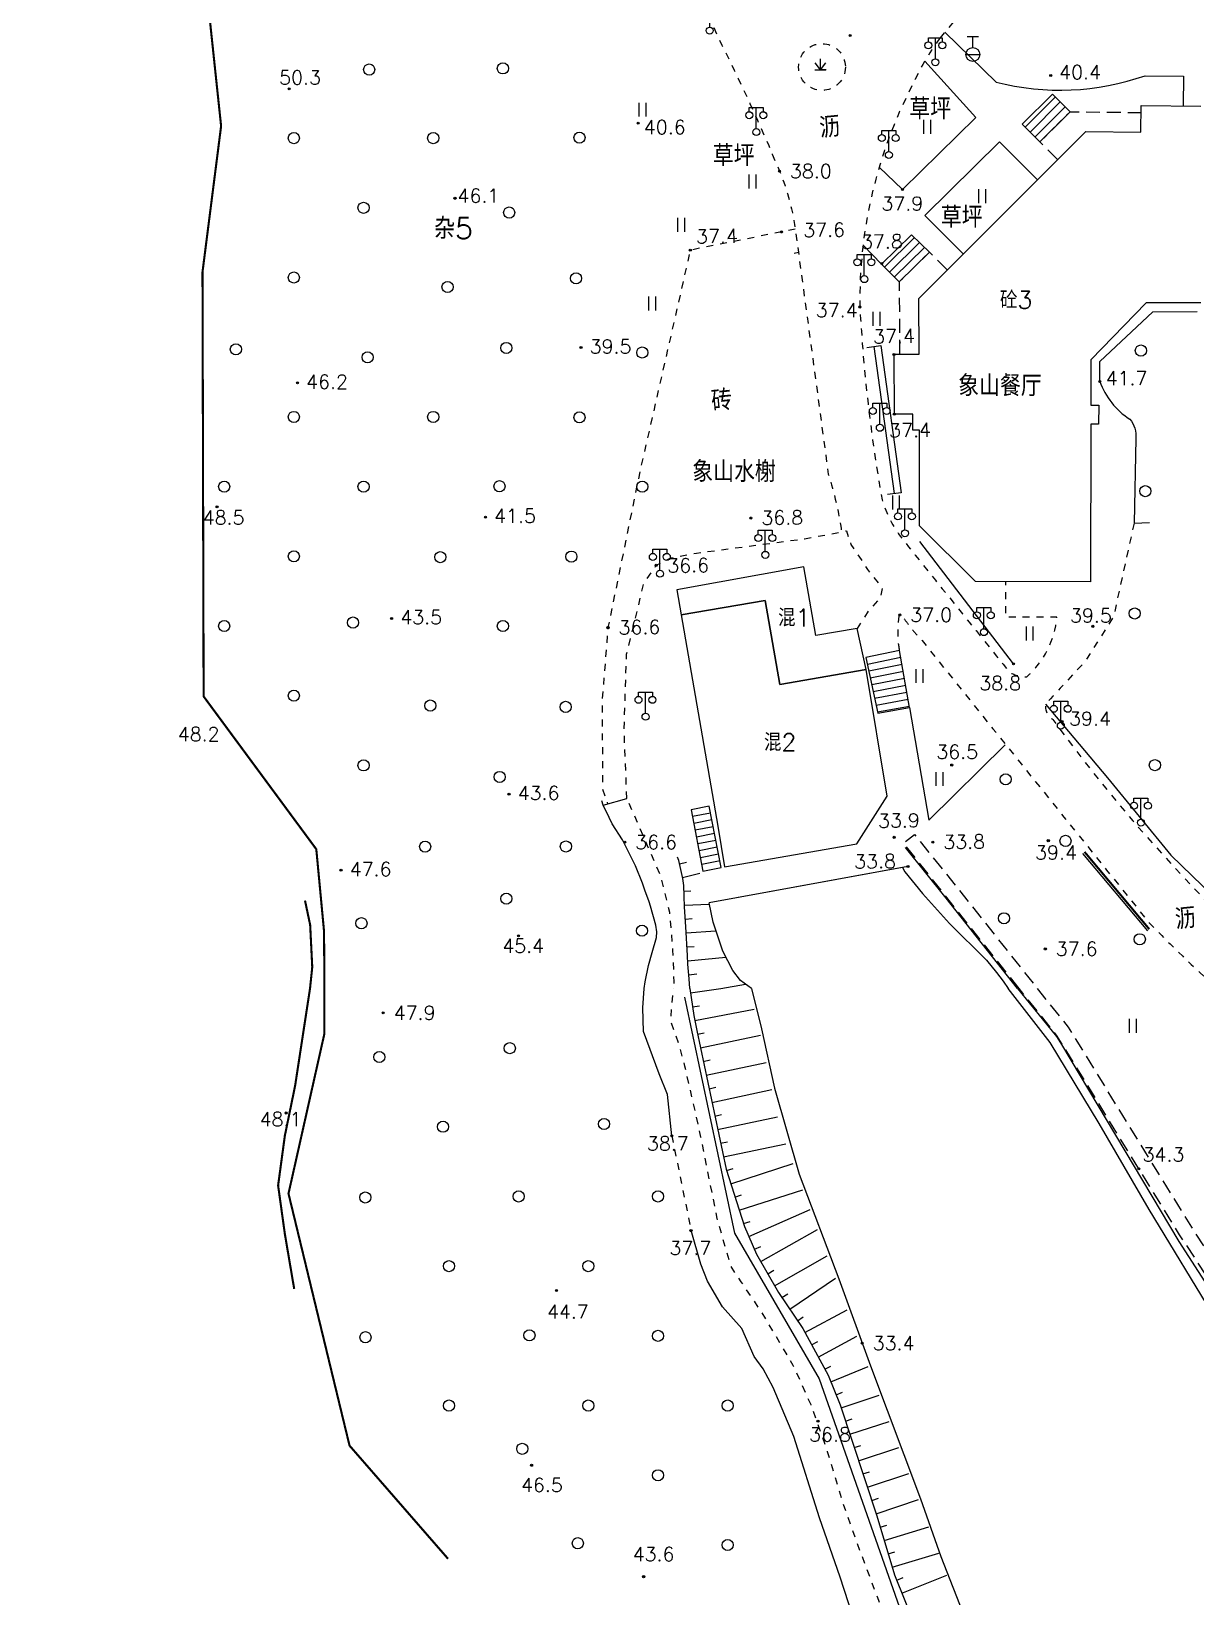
# Model space of a CAD drawing. Extents: x 115374 to 116875, y 149866 to 152432.
# Drawn here: x 115499.9 to 115667, y 151412.7 to 151637.3 of the extents above; entities that cross this region are included whole.
import ezdxf
from ezdxf.enums import TextEntityAlignment as Align

# ---------------------------------------------------------------- set-up
doc = ezdxf.new("R2010")
doc.units = 0
doc.header["$MEASUREMENT"] = 0
doc.header["$PDMODE"] = 32
doc.header["$PDSIZE"] = 0.3
for name, pattern in [('X3', [5, 4, -1]), ('X5', [3, 2, -1]), ('X6', [2, 1, -1])]:
    doc.linetypes.add(name, pattern=pattern)
doc.layers.get('0').update_dxf_attribs({"linetype": 'CONTINUOUS'})
for name, color, linetype in [('BOUND', 7, 'CONTINUOUS'), ('DLDW', 14, 'CONTINUOUS'), ('DLSS', 5, 'CONTINUOUS'), ('DMTZ', 5, 'CONTINUOUS'), ('GCD', 1, 'CONTINUOUS'), ('GXYZ', 2, 'CONTINUOUS'), ('JMD', 6, 'CONTINUOUS'), ('SXSS', 5, 'CONTINUOUS'), ('YZH', 2, 'CONTINUOUS'), ('ZBTZ', 5, 'CONTINUOUS')]:
    doc.layers.add(name, color=color, linetype=linetype)
doc.styles.add('HZ', font='rs.shx', dxfattribs={"bigfont": 'hztxt.shx'})
doc.linetypes.add('X17', pattern='A,9.4,[169,symbolx.shx,S=1,R=0,X=0,Y=0.15],0.6', length=10)
doc.linetypes.add('X18', pattern='A,9.4,[169,symbolx.shx,S=1,R=-90,X=0,Y=-0.15],0.6', length=10)
doc.linetypes.add('X20', pattern='A,4.5,[145,symbolx.shx,S=1,R=0,X=0,Y=0],4.5,-0.5,[146,symbolx.shx,S=1,R=0,X=0,Y=0],-0.5', length=10)
doc.linetypes.add('X33', pattern='A,2,[150,symbolx.shx,S=1,R=0,X=0,Y=1],1e-11', length=2)
doc.linetypes.add('X34', pattern='A,2,[150,symbolx.shx,S=1,R=0,X=0,Y=0],1e-11', length=2)
doc.linetypes.add('X35', pattern='A,2,[4,symbolt.shx,S=1,R=0,X=0,Y=0],2,[28,symbolt.shx,S=1,R=0,X=0,Y=0],1e-11', length=4)
doc.linetypes.add('X36', pattern='A,2,[4,symbolt.shx,S=1,R=180,X=0,Y=0],2,[28,symbolt.shx,S=1,R=180,X=0,Y=0],1e-11', length=4)
doc.linetypes.add('X4', pattern='A,0,-1e-09,[149,symbolx.shx,S=0.15,R=0,X=0,Y=0],-1.6', length=1.6)
doc.linetypes.add('X49', pattern='A,0,[5,symbolt.shx,S=1,R=0,X=0,Y=0],-10', length=10)

# ---------------------------------------------------------------- blocks, each defined once
blk = doc.blocks.new('GC097')
for p, q in [((-1, 2.92), (-1, 3.52)), ((-1, 3.52), (1, 3.52)), ((0, 0.52), (0, 3.52)), ((1, 3.52), (1, 2.92))]:
    blk.add_line(p, q)
for centre in [(-1, 2.42), (1, 2.42), (0.01, 0)]:
    blk.add_circle(centre, 0.5)
blk = doc.blocks.new('GC133')
for p, q in [((-0.81, 2.59), (0.79, 2.59)), ((-0.01, 0.99), (-0.01, 2.59)), ((-1.01, -0.01), (0.99, -0.01))]:
    blk.add_line(p, q)
blk.add_circle((-0.01, -0.01), 1)
blk = doc.blocks.new('GC122')
blk.add_circle((0, 0), 0.8)
blk = doc.blocks.new('GC121')
for p, q in [((-0.5, -0.64), (-0.5, 1.36)), ((-0.5, -0.64), (-0.5, 0.86)), ((0.5, -0.64), (0.5, 1.36))]:
    blk.add_line(p, q)
blk = doc.blocks.new('GC124')
for p, q in [((0, -0.8), (-0.75, 0.2)), ((0, -0.8), (0, 0.8)), ((0, -0.8), (0.75, 0.2)), ((-0.8, -0.8), (0.75, -0.8)), ((0.8, -0.8), (0, -0.8))]:
    blk.add_line(p, q)

msp = doc.modelspace()

# ---------------------------------------------------------------- linework, layer by layer
at = {"layer": 'BOUND', "linetype": 'Continuous', "flags": 128}
for points, elevation in [([(115642.07, 151623.98), (115644.6, 151621.45), (115648.93, 151625.78), (115646.42, 151628.3)], 37.92), ([(115621.87, 151603.93), (115624.4, 151601.36), (115628.76, 151605.64), (115626.17, 151608.14)], 40.07), ([(115625.89, 151540.31), (115624.47, 151548.5), (115619.63, 151547.46), (115621.33, 151539.52)], 35.64), ([(115598.87, 151517.35), (115597.14, 151526.14), (115594.55, 151525.64), (115596.24, 151516.85)], 37.47)]:
    msp.add_lwpolyline(points, close=True, dxfattribs=dict(at, elevation=elevation))
at = {"layer": 'DLDW', "linetype": 'Continuous'}
for p, q in [((115619.77, 151591.98, 37.34), (115621.75, 151592.25, 37.34)), ((115620.76, 151592.12, 37.34), (115623.7, 151570.99, 37.34)), ((115621.75, 151592.25, 37.34), (115624.69, 151571.12, 37.34)), ((115624.69, 151571.12, 37.34), (115622.71, 151570.85, 37.34))]:
    msp.add_line(p, q, dxfattribs=at)
at = {"layer": 'DLSS', "linetype": 'X6', "flags": 128}
for points, elevation in [([(115688.13, 151713.64), (115683.25, 151704.32), (115678.23, 151695.38), (115674.47, 151689.18), (115670.97, 151684.04), (115668.02, 151680.11), (115664.67, 151676.2), (115656.84, 151667.35), (115650.44, 151660.02), (115642.63, 151650.96), (115638.81, 151646.48), (115635.01, 151641.99), (115632.81, 151639.38), (115630.96, 151637.19), (115630.28, 151636.37)], 41.24), ([(115609.49, 151608.94), (115594.42, 151605.92), (115587.19, 151574.21), (115582.61, 151551.77), (115581.77, 151541.35), (115581.83, 151528.61), (115582.54, 151526.51)], 37.5), ([(115585.32, 151527.27), (115584.93, 151537.02), (115585.28, 151547.95), (115587.75, 151558.06), (115589.53, 151560.71), (115591.64, 151561.78), (115595.32, 151562.46), (115610.79, 151564.51), (115616.14, 151565.5), (115616.82, 151565.67), (115617.48, 151563.7), (115618.94, 151561.55), (115619.85, 151560.09), (115621.99, 151557.47), (115621.72, 151556.06), (115619.99, 151554.18), (115618.37, 151551.65)], 37.17), ([(115585.61, 151526.6), (115590.12, 151516.22), (115591.44, 151510.95), (115591.89, 151505.51), (115592.06, 151500.96), (115591.98, 151500)], 37.17), ([(115591.77, 151478.86), (115594.53, 151465.26)], 35.13)]:
    msp.add_lwpolyline(points, dxfattribs=dict(at, elevation=elevation))
for points, elevation in [([(115587.38, 151657.22, -0.048202), (115598.37, 151636.52, -0.018881), (115607.22, 151617.27, -0.066878), (115609.55, 151608.49), (115614.23, 151573.8, -0.040063), (115616.14, 151565.5)], 37.17), ([(115630.28, 151636.37, 0.00003), (115630.15, 151636.21, 0.050717), (115626.26, 151629.55, 0.124221), (115618.76, 151597.77, 0.030538), (115621.95, 151570.09, 0.086388), (115624.78, 151564.58, 0.000486), (115640.27, 151545.32, 0.106106), (115642.7, 151544.7, 0.187644), (115647.04, 151553.25), (115639.71, 151553.27), (115639.72, 151558.38)], 39.78), ([(115658.1, 151566.77), (115655.17, 151553.35), (115651.06, 151546.89, 0.000767), (115645.4, 151540.8, 0.287149), (115646.47, 151538.57, 0.052604), (115679.5, 151502, -0.003439), (115681.69, 151500, -9.893693)], 41.24), ([(115624.47, 151548.5, -0.016088), (115624.3, 151549.62, -0.029469), (115624.26, 151550.23, -0.004072), (115624.27, 151551.3, -0.005221), (115624.29, 151552.13, -0.026809), (115624.41, 151553.51, -0.332465), (115624.49, 151553.59, -0.197665), (115624.62, 151553.56, -0.064928), (115624.89, 151553.31, -0.014254), (115625.74, 151552.18, 0.01364), (115626.81, 151550.86, 0.001969), (115627.68, 151549.93, 0.000771), (115660.3, 151509.4, 0.016599), (115670.04, 151500, 0.007405)], 36.81)]:
    msp.add_lwpolyline(points, format="xyb", dxfattribs=dict(at, elevation=elevation))
at = {"layer": 'DLSS', "linetype": 'X3', "const_width": 0.3}
for points in [[(115539.85, 151500), (115540.17, 151503.06), (115539.87, 151509.11), (115539.13, 151512.61)], [(115539.85, 151500), (115537.71, 151486.04), (115536.24, 151478.89), (115535.27, 151471.74), (115536.24, 151464.76), (115537.58, 151456.89)]]:
    msp.add_lwpolyline(points, dxfattribs=at)
at = {"layer": 'DLSS', "linetype": 'X6', "flags": 128}
msp.add_lwpolyline([(115683.3, 151261.99), (115675.95, 151271.11), (115672.91, 151277.51), (115670.23, 151283.42), (115667.56, 151288.33), (115662.75, 151295.16), (115657.17, 151303.69), (115652.47, 151313.13), (115649.47, 151320.37), (115646.94, 151328.75), (115644.18, 151336.6), (115643.11, 151343.06), (115642.2, 151352.44), (115641.51, 151357.94), (115640.38, 151362.85), (115639.1, 151366.05), (115634.87, 151375.17), (115632.74, 151381.14), (115630.33, 151388.24), (115627.28, 151397.25), (115623.38, 151406.59), (115621.46, 151412.19), (115618.4, 151420.35), (115616.32, 151426.27), (115614.13, 151433.53), (115611.77, 151440.24), (115609.21, 151445.9), (115604.62, 151453.64), (115601.73, 151457.91), (115600.22, 151460.2), (115598.3, 151466.98), (115595.95, 151478.66), (115594.88, 151483.52), (115593.65, 151488.84), (115592.85, 151491.83), (115591.62, 151495.35), (115591.98, 151500)], dxfattribs=at)
at = {"layer": 'DLSS', "linetype": 'X6'}
msp.add_circle((115613.32, 151632.2), 3.36, dxfattribs=at)
at = {"layer": 'DMTZ', "linetype": 'Continuous'}
for p, q in [((115592.89, 151517.9), (115593.87, 151518.11)), ((115593.32, 151515.94), (115595.81, 151516.52)), ((115593.52, 151513.95), (115594.52, 151514)), ((115593.6, 151511.96), (115597.15, 151512.1)), ((115593.71, 151509.96), (115594.71, 151510.02)), ((115593.83, 151507.96), (115598.11, 151508.28)), ((115593.94, 151505.97), (115594.99, 151506.04)), ((115594.05, 151503.97), (115599.51, 151504.49)), ((115594.2, 151501.97), (115595.36, 151502.1)), ((115594.46, 151499.36), (115598.8, 151500)), ((115594.46, 151499.36), (115598.8, 151500)), ((115594.46, 151499.36), (115598.8, 151500)), ((115594.46, 151499.36), (115598.8, 151500)), ((115594.76, 151497.38), (115595.75, 151497.53)), ((115594.76, 151497.38), (115595.75, 151497.53)), ((115594.76, 151497.38), (115595.75, 151497.53)), ((115594.76, 151497.38), (115595.75, 151497.53)), ((115595.08, 151495.41), (115603.6, 151497.01)), ((115595.08, 151495.41), (115603.6, 151497.01)), ((115595.08, 151495.41), (115603.6, 151497.01)), ((115595.08, 151495.41), (115603.6, 151497.01)), ((115595.46, 151493.45), (115596.43, 151493.65)), ((115595.46, 151493.45), (115596.43, 151493.65)), ((115595.46, 151493.45), (115596.43, 151493.65)), ((115595.46, 151493.45), (115596.43, 151493.65)), ((115595.87, 151491.49), (115604.48, 151493.31)), ((115595.87, 151491.49), (115604.48, 151493.31)), ((115595.87, 151491.49), (115604.48, 151493.31)), ((115595.87, 151491.49), (115604.48, 151493.31)), ((115596.28, 151489.53), (115597.26, 151489.74)), ((115596.28, 151489.53), (115597.26, 151489.74)), ((115596.28, 151489.53), (115597.26, 151489.74)), ((115596.28, 151489.53), (115597.26, 151489.74)), ((115596.7, 151487.58), (115605.3, 151489.39)), ((115596.7, 151487.58), (115605.3, 151489.39)), ((115596.7, 151487.58), (115605.3, 151489.39)), ((115596.7, 151487.58), (115605.3, 151489.39)), ((115597.11, 151485.62), (115598.09, 151485.83)), ((115597.11, 151485.62), (115598.09, 151485.83)), ((115597.11, 151485.62), (115598.09, 151485.83)), ((115597.11, 151485.62), (115598.09, 151485.83)), ((115597.52, 151483.66), (115606.12, 151485.48)), ((115597.52, 151483.66), (115606.12, 151485.48)), ((115597.52, 151483.66), (115606.12, 151485.48)), ((115597.52, 151483.66), (115606.12, 151485.48)), ((115597.94, 151481.7), (115598.91, 151481.91)), ((115597.94, 151481.7), (115598.91, 151481.91)), ((115597.94, 151481.7), (115598.91, 151481.91)), ((115597.94, 151481.7), (115598.91, 151481.91)), ((115598.35, 151479.75), (115606.94, 151481.56)), ((115598.35, 151479.75), (115606.94, 151481.56)), ((115598.35, 151479.75), (115606.94, 151481.56)), ((115598.35, 151479.75), (115606.94, 151481.56)), ((115598.76, 151477.79), (115599.74, 151478)), ((115598.76, 151477.79), (115599.74, 151478)), ((115598.76, 151477.79), (115599.74, 151478)), ((115598.76, 151477.79), (115599.74, 151478)), ((115599.18, 151475.83), (115608.14, 151477.73)), ((115599.18, 151475.83), (115608.14, 151477.73)), ((115599.18, 151475.83), (115608.14, 151477.73)), ((115599.18, 151475.83), (115608.14, 151477.73)), ((115599.61, 151473.88), (115600.56, 151474.19)), ((115599.61, 151473.88), (115600.56, 151474.19)), ((115599.61, 151473.88), (115600.56, 151474.19)), ((115599.61, 151473.88), (115600.56, 151474.19)), ((115600.22, 151471.98), (115609.2, 151474.87)), ((115600.22, 151471.98), (115609.2, 151474.87)), ((115600.22, 151471.98), (115609.2, 151474.87)), ((115600.22, 151471.98), (115609.2, 151474.87)), ((115600.83, 151470.07), (115601.78, 151470.38)), ((115600.83, 151470.07), (115601.78, 151470.38)), ((115600.83, 151470.07), (115601.78, 151470.38)), ((115600.83, 151470.07), (115601.78, 151470.38)), ((115601.45, 151468.17), (115610.58, 151471.12)), ((115601.45, 151468.17), (115610.58, 151471.12)), ((115601.45, 151468.17), (115610.58, 151471.12)), ((115601.45, 151468.17), (115610.58, 151471.12)), ((115602.82, 151464.42), (115611.62, 151468.29)), ((115602.82, 151464.42), (115611.62, 151468.29)), ((115602.82, 151464.42), (115611.62, 151468.29)), ((115602.82, 151464.42), (115611.62, 151468.29)), ((115602.06, 151466.27), (115603.01, 151466.57)), ((115602.06, 151466.27), (115603.01, 151466.57)), ((115602.06, 151466.27), (115603.01, 151466.57)), ((115602.06, 151466.27), (115603.01, 151466.57)), ((115604.54, 151460.82), (115612.68, 151465.44)), ((115604.54, 151460.82), (115612.68, 151465.44)), ((115604.54, 151460.82), (115612.68, 151465.44)), ((115604.54, 151460.82), (115612.68, 151465.44)), ((115603.63, 151462.59), (115604.54, 151462.99)), ((115603.63, 151462.59), (115604.54, 151462.99)), ((115603.63, 151462.59), (115604.54, 151462.99)), ((115603.63, 151462.59), (115604.54, 151462.99)), ((115606.52, 151457.34), (115614.08, 151461.64)), ((115606.52, 151457.34), (115614.08, 151461.64)), ((115606.52, 151457.34), (115614.08, 151461.64)), ((115606.52, 151457.34), (115614.08, 151461.64)), ((115605.53, 151459.08), (115606.4, 151459.57)), ((115605.53, 151459.08), (115606.4, 151459.57)), ((115605.53, 151459.08), (115606.4, 151459.57)), ((115605.53, 151459.08), (115606.4, 151459.57)), ((115608.69, 151453.98), (115615.26, 151458.42)), ((115608.69, 151453.98), (115615.26, 151458.42)), ((115608.69, 151453.98), (115615.26, 151458.42)), ((115608.69, 151453.98), (115615.26, 151458.42)), ((115607.57, 151455.64), (115608.4, 151456.2)), ((115607.57, 151455.64), (115608.4, 151456.2)), ((115607.57, 151455.64), (115608.4, 151456.2)), ((115607.57, 151455.64), (115608.4, 151456.2)), ((115610.87, 151450.63), (115616.93, 151453.91)), ((115610.87, 151450.63), (115616.93, 151453.91)), ((115610.87, 151450.63), (115616.93, 151453.91)), ((115610.87, 151450.63), (115616.93, 151453.91)), ((115609.81, 151452.32), (115610.64, 151452.88)), ((115609.81, 151452.32), (115610.64, 151452.88)), ((115609.81, 151452.32), (115610.64, 151452.88)), ((115609.81, 151452.32), (115610.64, 151452.88)), ((115612.78, 151447.12), (115618.33, 151450.12)), ((115612.78, 151447.12), (115618.33, 151450.12)), ((115612.78, 151447.12), (115618.33, 151450.12)), ((115612.78, 151447.12), (115618.33, 151450.12)), ((115611.83, 151448.87), (115612.71, 151449.35)), ((115611.83, 151448.87), (115612.71, 151449.35)), ((115611.83, 151448.87), (115612.71, 151449.35)), ((115611.83, 151448.87), (115612.71, 151449.35)), ((115613.73, 151445.36), (115614.61, 151445.83)), ((115613.73, 151445.36), (115614.61, 151445.83)), ((115613.73, 151445.36), (115614.61, 151445.83)), ((115613.73, 151445.36), (115614.61, 151445.83)), ((115614.58, 151443.55), (115619.97, 151445.76)), ((115614.58, 151443.55), (115619.97, 151445.76)), ((115614.58, 151443.55), (115619.97, 151445.76)), ((115614.58, 151443.55), (115619.97, 151445.76)), ((115615.34, 151441.7), (115616.27, 151442.08)), ((115615.34, 151441.7), (115616.27, 151442.08)), ((115615.34, 151441.7), (115616.27, 151442.08)), ((115615.34, 151441.7), (115616.27, 151442.08)), ((115616.07, 151439.84), (115621.52, 151441.64)), ((115616.07, 151439.84), (115621.52, 151441.64)), ((115616.07, 151439.84), (115621.52, 151441.64)), ((115616.07, 151439.84), (115621.52, 151441.64)), ((115616.7, 151437.94), (115617.65, 151438.25)), ((115616.7, 151437.94), (115617.65, 151438.25)), ((115616.7, 151437.94), (115617.65, 151438.25)), ((115616.7, 151437.94), (115617.65, 151438.25)), ((115617.32, 151436.04), (115622.94, 151437.89)), ((115617.32, 151436.04), (115622.94, 151437.89)), ((115617.32, 151436.04), (115622.94, 151437.89)), ((115617.32, 151436.04), (115622.94, 151437.89)), ((115617.95, 151434.14), (115618.9, 151434.45)), ((115617.95, 151434.14), (115618.9, 151434.45)), ((115617.95, 151434.14), (115618.9, 151434.45)), ((115617.95, 151434.14), (115618.9, 151434.45)), ((115618.58, 151432.24), (115624.35, 151434.15)), ((115618.58, 151432.24), (115624.35, 151434.15)), ((115618.58, 151432.24), (115624.35, 151434.15)), ((115618.58, 151432.24), (115624.35, 151434.15)), ((115619.2, 151430.34), (115620.15, 151430.65)), ((115619.2, 151430.34), (115620.15, 151430.65)), ((115619.2, 151430.34), (115620.15, 151430.65)), ((115619.2, 151430.34), (115620.15, 151430.65)), ((115619.83, 151428.44), (115625.77, 151430.4)), ((115619.83, 151428.44), (115625.77, 151430.4)), ((115619.83, 151428.44), (115625.77, 151430.4)), ((115619.83, 151428.44), (115625.77, 151430.4)), ((115620.46, 151426.54), (115621.41, 151426.86)), ((115620.46, 151426.54), (115621.41, 151426.86)), ((115620.46, 151426.54), (115621.41, 151426.86)), ((115620.46, 151426.54), (115621.41, 151426.86)), ((115621.08, 151424.64), (115627.18, 151426.66)), ((115621.08, 151424.64), (115627.18, 151426.66)), ((115621.08, 151424.64), (115627.18, 151426.66)), ((115621.08, 151424.64), (115627.18, 151426.66)), ((115621.67, 151422.73), (115622.63, 151423.02)), ((115621.67, 151422.73), (115622.63, 151423.02)), ((115621.67, 151422.73), (115622.63, 151423.02)), ((115621.67, 151422.73), (115622.63, 151423.02)), ((115622.25, 151420.82), (115628.66, 151422.76)), ((115622.25, 151420.82), (115628.66, 151422.76)), ((115622.25, 151420.82), (115628.66, 151422.76)), ((115622.25, 151420.82), (115628.66, 151422.76)), ((115622.83, 151418.9), (115623.79, 151419.19)), ((115622.83, 151418.9), (115623.79, 151419.19)), ((115622.83, 151418.9), (115623.79, 151419.19)), ((115622.83, 151418.9), (115623.79, 151419.19)), ((115623.41, 151416.99), (115630.07, 151419)), ((115623.41, 151416.99), (115630.07, 151419)), ((115623.41, 151416.99), (115630.07, 151419)), ((115623.41, 151416.99), (115630.07, 151419)), ((115624.8, 151413.24), (115631.26, 151415.82)), ((115624.8, 151413.24), (115631.26, 151415.82)), ((115624.8, 151413.24), (115631.26, 151415.82)), ((115624.8, 151413.24), (115631.26, 151415.82)), ((115624.06, 151415.1), (115624.98, 151415.47)), ((115624.06, 151415.1), (115624.98, 151415.47)), ((115624.06, 151415.1), (115624.98, 151415.47)), ((115624.06, 151415.1), (115624.98, 151415.47))]:
    msp.add_line(p, q, dxfattribs=at)
at = {"layer": 'DMTZ', "linetype": 'X36', "flags": 128}
for points, elevation in [([(115638.3, 151630.04, 0.148406), (115659.72, 151630.96), (115665.18, 151630.89)], 39.2), ([(115653.19, 151587.09, 0.160829), (115657.48, 151581.67, -0.215416), (115658.36, 151578.88), (115658.1, 151566.77), (115660.32, 151566.86)], 41.68)]:
    msp.add_lwpolyline(points, format="xyb", dxfattribs=dict(at, elevation=elevation))
at = {"layer": 'DMTZ', "linetype": 'X35', "flags": 128}
for points, elevation in [([(115640.8, 151546.58), (115627.38, 151564.11)], 38.84), ([(115624.88, 151517.35), (115597.11, 151512.28)], 33.8)]:
    msp.add_lwpolyline(points, dxfattribs=dict(at, elevation=elevation))
at = {"layer": 'DMTZ', "linetype": 'X36', "flags": 128}
for points, elevation in [([(115625.89, 151540.31), (115628.67, 151524.16)], 35.64), ([(115645.4, 151540.8), (115654.3, 151530.2), (115663.4, 151519.1), (115683.12, 151500)], 39.36), ([(115587.78, 151500), (115587.95, 151500.96), (115588.43, 151503.31), (115588.94, 151505.18), (115589.58, 151507.29), (115589.62, 151508.11), (115589.47, 151509.1), (115588.73, 151511.79), (115588.53, 151512.45), (115587.91, 151514.09), (115587.55, 151515.09), (115586.56, 151517.61), (115584.68, 151521.32), (115583.22, 151523.61), (115582.76, 151524.53), (115581.94, 151526.32), (115581.71, 151526.93)], 37.69), ([(115650.73, 151519.38), (115660.03, 151508.28)], 40.16), ([(115591.77, 151478.86), (115591.14, 151484.8), (115589.94, 151487.77), (115587.73, 151493.83), (115587.63, 151497.23), (115587.78, 151500)], 35.13), ([(115672.07, 151269.81), (115668.8, 151277.95), (115662.65, 151288.22), (115653.79, 151301.66), (115645.76, 151319.05), (115643.57, 151326.53), (115638.86, 151339.62), (115638.79, 151354.53), (115636.08, 151363.03), (115630.41, 151375.26), (115629.3, 151378.18), (115628.49, 151381.91), (115626.31, 151387.75), (115623.75, 151395.55), (115618.99, 151406.1), (115615.93, 151415.55), (115612.95, 151424.04), (115609.28, 151435.74), (115606.33, 151442.77), (115604.9, 151445.41), (115603.6, 151447.18), (115601.81, 151451.19), (115599.04, 151454.3), (115596.91, 151458.01), (115595.95, 151460.42), (115594.53, 151465.26)], 35.13)]:
    msp.add_lwpolyline(points, dxfattribs=dict(at, elevation=elevation))
at = {"layer": 'DMTZ', "linetype": 'X33', "flags": 128}
msp.add_lwpolyline([(115641.36, 151500), (115631.13, 151512.96), (115625.33, 151520.21)], dxfattribs=at)
at = {"layer": 'DMTZ', "linetype": 'Continuous', "elevation": 3, "flags": 128}
msp.add_lwpolyline([(115594.37, 151500), (115594.24, 151501.4), (115594.07, 151503.48), (115594.02, 151504.73), (115593.78, 151508.85), (115593.61, 151511.73), (115593.49, 151514.79), (115593.35, 151515.8), (115592.79, 151518.38), (115592.57, 151518.86)], dxfattribs=at)
at = {"layer": 'DMTZ', "linetype": 'Continuous', "flags": 128}
for points in [[(115594.37, 151500), (115594.94, 151496.12), (115595.35, 151493.95), (115599.55, 151474.05), (115602.2, 151465.83), (115603.94, 151461.87), (115607.08, 151456.36), (115610.56, 151451.2), (115614.19, 151444.52), (115615.93, 151440.27), (115621.18, 151424.35), (115623.74, 151415.88), (115629.55, 151401.36)], [(115598.8, 151500), (115602.34, 151500.63)]]:
    msp.add_lwpolyline(points, dxfattribs=at)
at = {"layer": 'DMTZ', "linetype": 'X34', "elevation": 34.21, "flags": 128}
msp.add_lwpolyline([(115641.36, 151500), (115646.97, 151493.09), (115647.68, 151491.98), (115664.55, 151463.68), (115681.29, 151437.71), (115710.24, 151381.59), (115723.71, 151359.08), (115750.42, 151315), (115761.47, 151294.23), (115763.36, 151289.33)], dxfattribs=at)
at = {"layer": 'GCD', "linetype": 'Continuous'}
for p in [(115617.36, 151636.72, 38.45), (115536.85, 151629.07, 50.27), (115646.15, 151630.99, 40.38), (115586.95, 151624.15, 40.64), (115607.22, 151617.27, 37.95), (115560.65, 151613.37, 46.07), (115624.89, 151614.63, 37.87), (115607.51, 151608.54, 37.6), (115594.42, 151605.92, 37.34), (115621.9, 151604, 37.72), (115618.76, 151597.77, 37.43), (115578.74, 151591.95, 39.46), (115623.66, 151590.96, 37.32), (115538.05, 151586.88, 46.2), (115653.2, 151587.09, 41.68), (115623.71, 151582.4, 37.33), (115526.51, 151569.11, 48.5), (115565.03, 151567.63, 41.5), (115603.12, 151567.49, 36.8), (115589.53, 151560.71, 36.56), (115551.56, 151553.09, 43.47), (115624.49, 151553.59, 37.02), (115582.61, 151551.77, 36.52), (115652.19, 151551.96, 39.49), (115640.8, 151546.58, 38.84), (115647.78, 151538.31, 39.36), (115631.94, 151532.05, 36.5), (115568.41, 151527.87, 43.57), (115623.68, 151521.68, 33.82), (115645.8, 151521.2, 39.36), (115585.02, 151520.98, 36.6), (115629.22, 151520.98, 33.8), (115544.3, 151516.96, 47.65), (115625.66, 151517.49, 33.8), (115569.78, 151507.54, 45.37), (115645.37, 151505.67, 37.6), (115550.36, 151496.5, 47.86), (115536.43, 151482.13, 48.08), (115591.77, 151478.86, 38.75), (115658.78, 151474.11, 34.29), (115594.53, 151465.26, 37.66), (115575.22, 151456.67, 44.66), (115619.1, 151449.12, 33.41), (115612.75, 151437.93, 36.81), (115571.65, 151431.59, 46.45), (115587.73, 151415.61, 43.6)]:
    msp.add_point(p, dxfattribs=at)
at = {"layer": 'JMD', "linetype": 'Continuous', "flags": 128}
msp.add_lwpolyline([(115667.7, 151598.38), (115659.84, 151598.38), (115651.92, 151590.17), (115651.9, 151583.68), (115653.05, 151583.68), (115653.02, 151580.96), (115651.9, 151580.96), (115651.86, 151558.36), (115635.35, 151558.39), (115627.32, 151566.39), (115627.34, 151580.11), (115626.36, 151580.11), (115626.36, 151582.39), (115623.71, 151582.4), (115623.66, 151590.98), (115627.25, 151591), (115627.21, 151599), (115651.18, 151622.95), (115659.09, 151622.87), (115659.13, 151626.67), (115667.7, 151626.59)], dxfattribs=at)
for points in [[(115607.26, 151543.62), (115619.64, 151545.76), (115618.37, 151551.65), (115612.45, 151550.62), (115610.73, 151560.5), (115592.5, 151557.18), (115593.12, 151553.59), (115605.17, 151555.68)], [(115598.37, 151523.29), (115599.33, 151517.46), (115618.31, 151520.75), (115622.67, 151527.6), (115619.64, 151545.76), (115607.26, 151543.62), (115605.17, 151555.68), (115593.12, 151553.59)]]:
    msp.add_lwpolyline(points, close=True, dxfattribs=at)
at = {"layer": 'SXSS', "linetype": 'Continuous', "flags": 128}
for points in [[(115624.88, 151517.35), (115625.2, 151516.71), (115627.75, 151513.63), (115631.64, 151509.33), (115636.92, 151504.05), (115638.39, 151502.28), (115639.31, 151501.06), (115640.05, 151500)], [(115603.19, 151500), (115601.65, 151501.15), (115600.53, 151502.56), (115599.07, 151505.33), (115597.71, 151509.51), (115597.11, 151512.28)], [(115603.19, 151500), (115604.62, 151494.22), (115606.5, 151485.68), (115610.03, 151473.37), (115615.73, 151458.32), (115620.27, 151445.88), (115627.44, 151426.78), (115630.37, 151418.49), (115640.12, 151393.6), (115645.33, 151378.32), (115646.95, 151369.69), (115650.29, 151346.79), (115652.17, 151334.79), (115658.4, 151318.79), (115663.17, 151310.99)], [(115708.98, 151380.52), (115698.15, 151401.66), (115688.57, 151419.92), (115679.87, 151436.37), (115669.99, 151452.31), (115660.29, 151468.31), (115653.1, 151480.63), (115646.05, 151492.24), (115640.05, 151500)]]:
    msp.add_lwpolyline(points, dxfattribs=at)
at = {"layer": 'YZH', "linetype": 'Continuous'}
for p, q in [((115642.47, 151623.59, 37.92), (115646.81, 151627.9, 37.92)), ((115643.18, 151622.87, 37.92), (115647.51, 151627.2, 37.92)), ((115643.89, 151622.16, 37.92), (115648.22, 151626.49, 37.92)), ((115622.3, 151603.5, 40.07), (115626.6, 151607.72, 40.07)), ((115623, 151602.79, 40.07), (115627.32, 151607.03, 40.07)), ((115623.7, 151602.07, 40.07), (115628.04, 151606.33, 40.07)), ((115624.65, 151547.49, 36.81), (115619.83, 151546.48, 35.64)), ((115624.82, 151546.48, 36.81), (115620.04, 151545.5, 35.64)), ((115625, 151545.47, 36.81), (115620.25, 151544.52, 35.64)), ((115625.17, 151544.46, 36.81), (115620.46, 151543.55, 35.64)), ((115625.35, 151543.45, 36.81), (115620.67, 151542.57, 35.64)), ((115625.52, 151542.45, 36.81), (115620.88, 151541.59, 35.64)), ((115625.7, 151541.44, 36.81), (115621.09, 151540.61, 35.64)), ((115625.87, 151540.43, 36.81), (115621.3, 151539.63, 35.64)), ((115597.34, 151525.15, 37.47), (115594.74, 151524.66, 37.47)), ((115597.53, 151524.17, 37.47), (115594.93, 151523.68, 37.47)), ((115597.72, 151523.19, 37.47), (115595.12, 151522.69, 37.47)), ((115597.91, 151522.21, 37.47), (115595.31, 151521.71, 37.47)), ((115598.11, 151521.23, 37.47), (115595.49, 151520.73, 37.47)), ((115598.3, 151520.25, 37.47), (115595.68, 151519.75, 37.47)), ((115598.49, 151519.27, 37.47), (115595.87, 151518.76, 37.47)), ((115598.69, 151518.29, 37.47), (115596.06, 151517.78, 37.47))]:
    msp.add_line(p, q, dxfattribs=at)
at = {"layer": 'YZH', "linetype": 'X17', "const_width": 0.3, "elevation": 55.55, "flags": 128}
msp.add_lwpolyline([(115500, 151712.07), (115505.46, 151705.62), (115517.69, 151682.38), (115522.3, 151668.91), (115527.09, 151623.73), (115524.42, 151602.8), (115524.58, 151541.9), (115540.75, 151519.98), (115541.86, 151508.22), (115541.92, 151500)], dxfattribs=at)
at = {"layer": 'YZH', "linetype": 'Continuous', "flags": 128}
for points, elevation in [([(115642.07, 151623.98), (115644.6, 151621.45), (115648.93, 151625.78), (115646.42, 151628.3)], 37.92), ([(115621.87, 151603.93), (115624.4, 151601.36), (115628.76, 151605.64), (115626.17, 151608.14)], 40.07), ([(115625.89, 151540.31), (115624.47, 151548.5), (115619.63, 151547.46), (115621.33, 151539.52)], 35.64), ([(115598.87, 151517.35), (115597.14, 151526.14), (115594.55, 151525.64), (115596.24, 151516.85)], 37.47)]:
    msp.add_lwpolyline(points, dxfattribs=dict(at, elevation=elevation))
at = {"layer": 'YZH', "linetype": 'X5', "flags": 128}
for points, elevation in [([(115647.14, 151618.91), (115644.6, 151621.45), (115648.93, 151625.78), (115659.12, 151625.68)], 37.92), ([(115631.3, 151603.09), (115628.76, 151605.64), (115624.4, 151601.36), (115624.46, 151590.98)], 40.68), ([(115641.64, 151500), (115625.03, 151520.86), (115626.61, 151522.11), (115644.22, 151500)], 33.86), ([(115712.32, 151380.76), (115696.71, 151412.38), (115683.07, 151439.08), (115677.7, 151444.79), (115664.63, 151464.67), (115647.08, 151493.17), (115641.64, 151500)], 34.21), ([(115644.22, 151500), (115648.66, 151494.43), (115666.35, 151465.73), (115679.34, 151446.02), (115684.87, 151440.01), (115698.55, 151413.27), (115714.05, 151381.68), (115712.32, 151380.76)], 34.21)]:
    msp.add_lwpolyline(points, dxfattribs=dict(at, elevation=elevation))
at = {"layer": 'YZH', "linetype": 'X18', "const_width": 0.3, "elevation": 0.35, "flags": 128}
msp.add_lwpolyline([(115660.3, 151508.5), (115651, 151519.6)], dxfattribs=at)
at = {"layer": 'YZH', "linetype": 'X20', "elevation": 33.8, "flags": 128}
msp.add_lwpolyline([(115625.66, 151517.49), (115597.11, 151512.28)], dxfattribs=at)
at = {"layer": 'YZH', "linetype": 'X18', "const_width": 0.3, "elevation": 0.36}
msp.add_lwpolyline([(115559.66, 151418.17), (115545.52, 151434.41), (115536.76, 151470.57), (115541.92, 151493.54), (115541.92, 151500)], dxfattribs=at)
at = {"layer": 'ZBTZ', "linetype": 'X4', "flags": 128}
for points, elevation in [([(115638.3, 151630.04), (115630.96, 151637.19)], 39.2), ([(115621.52, 151617.83), (115624.89, 151614.63), (115635.38, 151624.97), (115628.08, 151633.06)], 38.02), ([(115665.18, 151630.89), (115665.14, 151626.61)], 39.2), ([(115633.59, 151605.38), (115628.09, 151610.88), (115638.79, 151621.47), (115644.24, 151616.02)], 37.92), ([(115621.87, 151603.93), (115619.22, 151606.64)], 40.07), ([(115609.32, 151605.48), (115609.94, 151605.62)], 37.19), ([(115653.19, 151587.09), (115653.2, 151589.95), (115660.82, 151597.08), (115667.15, 151597.14)], 41.68), ([(115628.67, 151524.16), (115639.61, 151534.95)], 33.86), ([(115581.94, 151526.32), (115585.32, 151527.27)], 37.69)]:
    msp.add_lwpolyline(points, dxfattribs=dict(at, elevation=elevation))
at = {"layer": 'ZBTZ', "linetype": 'X49', "flags": 128}
msp.add_lwpolyline([(115593.6, 151498.74), (115600.79, 151464.91), (115612.9, 151443.98), (115628.46, 151399.75), (115640.73, 151370.98), (115643.2, 151359.4), (115644.67, 151340.44), (115646.31, 151333.58), (115657.43, 151306.6), (115667.76, 151290.16), (115672.18, 151281.66), (115679.38, 151267.11)], dxfattribs=at)

# ---------------------------------------------------------------- block references
at = {"layer": 'DLDW', "linetype": 'Continuous'}
for p in [(115597.21, 151637.43, 38.52), (115629.59, 151632.89, 38.26), (115603.89, 151622.87, 38.03), (115622.91, 151619.59, 38.05), (115619.39, 151601.77, 37.6), (115621.62, 151580.44, 36.25), (115625.22, 151565.31, 36.93), (115605.18, 151562.21, 36.66), (115590.05, 151559.5, 36.6), (115636.55, 151551.12, 38.84), (115587.99, 151538.99, 36.52), (115647.59, 151537.7, 38.83), (115659.09, 151523.8, 39.8)]:
    msp.add_blockref('GC097', p, dxfattribs=at)
at = {"layer": 'GXYZ', "linetype": 'Continuous'}
msp.add_blockref('GC133', (115634.97, 151634.01, 37.33), dxfattribs=at)
at = {"layer": 'ZBTZ', "linetype": 'Continuous'}
for name, p in [('GC122', (115548.34, 151631.84)), ('GC122', (115567.53, 151632)), ('GC124', (115613.11, 151632.58)), ('GC121', (115587.6, 151625.72)), ('GC121', (115628.44, 151623.27)), ('GC122', (115537.53, 151622)), ('GC122', (115557.53, 151622)), ('GC122', (115578.52, 151622.07)), ('GC121', (115603.39, 151615.4)), ('GC121', (115636.32, 151613.33)), ('GC122', (115547.53, 151612)), ('GC122', (115568.43, 151611.32)), ('GC121', (115593.13, 151609.2)), ('GC122', (115537.53, 151602)), ('GC122', (115578.03, 151601.88)), ('GC122', (115559.59, 151600.64)), ('GC121', (115588.97, 151597.9)), ('GC121', (115621.18, 151595.73)), ('GC122', (115529.21, 151591.7)), ('GC122', (115548.11, 151590.55)), ('GC122', (115568.03, 151591.9)), ('GC122', (115587.53, 151591.24)), ('GC122', (115659.09, 151591.52)), ('GC122', (115537.53, 151582)), ('GC122', (115557.53, 151582)), ('GC122', (115578.52, 151581.94)), ('GC122', (115527.53, 151572)), ('GC122', (115547.53, 151572)), ('GC122', (115567.04, 151572.06)), ('GC122', (115587.53, 151572)), ('GC121', (115623.97, 151569.37)), ('GC122', (115659.72, 151571.35)), ('GC122', (115537.53, 151562)), ('GC122', (115558.55, 151561.88)), ('GC122', (115577.36, 151561.96)), ('GC122', (115527.53, 151552)), ('GC122', (115546.02, 151552.5)), ('GC122', (115567.53, 151552)), ('GC122', (115658.2, 151553.8)), ('GC121', (115643.15, 151550.57)), ('GC121', (115627.33, 151544.47)), ('GC122', (115537.53, 151542)), ('GC122', (115557.11, 151540.59)), ('GC122', (115576.53, 151540.4)), ('GC122', (115547.53, 151532)), ('GC122', (115661.1, 151532.04)), ('GC122', (115567.06, 151530.35)), ('GC121', (115630.2, 151529.69)), ('GC122', (115639.69, 151530.01)), ('GC122', (115648.27, 151521.17)), ('GC122', (115556.37, 151520.35)), ('GC122', (115576.57, 151520.37)), ('GC122', (115568.02, 151512.89)), ('GC122', (115547.23, 151509.36)), ('GC122', (115639.44, 151510.07)), ('GC122', (115587.5, 151508.29)), ('GC122', (115658.93, 151507.06)), ('GC121', (115657.97, 151494.27)), ('GC122', (115568.52, 151491.43)), ('GC122', (115549.79, 151490.16)), ('GC122', (115558.94, 151480.16)), ('GC122', (115582.05, 151480.56)), ('GC122', (115547.78, 151470.01)), ('GC122', (115569.79, 151470.16)), ('GC122', (115589.79, 151470.16)), ('GC122', (115559.79, 151460.16)), ('GC122', (115579.79, 151460.16)), ('GC122', (115547.81, 151449.96)), ('GC122', (115571.34, 151450.24)), ('GC122', (115589.79, 151450.16)), ('GC122', (115559.79, 151440.16)), ('GC122', (115579.79, 151440.16)), ('GC122', (115599.79, 151440.16)), ('GC122', (115570.31, 151433.95)), ('GC122', (115589.79, 151430.16)), ('GC122', (115578.28, 151420.41)), ('GC122', (115599.79, 151420.16))]:
    msp.add_blockref(name, p, dxfattribs=at)

# ---------------------------------------------------------------- texts
at = {"layer": 'DLSS', "linetype": 'Continuous', "style": 'HZ'}
for s, p in [('沥', (115614.43, 151623.7)), ('砖', (115598.92, 151584.53)), ('沥', (115665.47, 151510.16))]:
    msp.add_text(s, height=3, rotation=5.632, dxfattribs=at).set_placement(p, align=Align.MIDDLE)
at = {"layer": 'GCD', "linetype": 'Continuous', "lineweight": -3, "style": 'HZ'}
for s, p in [('50.3', (115535.42, 151629.68, 50.27)), ('40.4', (115647.36, 151630.47, 40.38)), ('40.6', (115587.76, 151622.57, 40.64)), ('46.1', (115561.02, 151612.74, 46.07)), ('39.5', (115579.98, 151591.12, 39.46)), ('46.2', (115539.29, 151586.05, 46.2)), ('48.5', (115524.45, 151566.56, 48.5)), ('41.5', (115566.27, 151566.8, 41.5)), ('43.5', (115552.8, 151552.26, 43.47)), ('48.2', (115520.87, 151535.48, 48.17)), ('43.6', (115569.65, 151527.04, 43.57)), ('39.4', (115643.9, 151518.52, 39.36)), ('47.6', (115545.54, 151516.13, 47.65)), ('45.4', (115567.44, 151505.1, 45.37))]:
    msp.add_text(s, height=2, dxfattribs=at).set_placement(p)
at = {"layer": 'GCD', "linetype": 'Continuous', "style": 'HZ'}
for s, p in [('38.0', (115608.72, 151616.27, 37.95)), ('37.9', (115621.85, 151611.6, 37.87)), ('37.4', (115612.43, 151596.3, 37.43)), ('41.7', (115654.03, 151586.55, 41.68)), ('37.0', (115625.99, 151552.59, 37.02)), ('39.5', (115648.92, 151552.52, 39.49)), ('38.8', (115635.9, 151542.79, 38.84)), ('39.4', (115648.78, 151537.71, 39.36)), ('36.5', (115629.73, 151532.93, 36.5)), ('36.6', (115586.52, 151519.98, 36.6)), ('37.6', (115646.87, 151504.67, 37.6)), ('47.9', (115551.86, 151495.5, 47.86)), ('48.1', (115532.61, 151480.25, 48.08)), ('38.7', (115588.2, 151476.76, 38.75)), ('34.3', (115659.33, 151475.17, 34.29)), ('37.7', (115591.43, 151461.76, 37.66)), ('44.7', (115573.85, 151452.63, 44.66)), ('33.4', (115620.6, 151448.12, 33.41)), ('36.8', (115611.47, 151435, 36.81)), ('46.5', (115570.13, 151427.76, 46.45)), ('43.6', (115586.15, 151417.84, 43.6))]:
    msp.add_text(s, height=2, dxfattribs=at).set_placement(p)
for s, p in [('37.4', (115595.27, 151606.89, 37.34)), ('37.6', (115610.64, 151607.79, 37.5)), ('37.8', (115618.93, 151606.12, 37.72)), ('37.4', (115620.67, 151592.54, 37.32)), ('37.4', (115622.97, 151579.06, 37.33)), ('36.8', (115604.63, 151566.52, 36.67)), ('36.6', (115591.13, 151559.66, 36.56)), ('36.6', (115584.13, 151550.79, 36.52)), ('33.9', (115621.37, 151523.05, 33.82)), ('33.8', (115630.74, 151520, 33.8)), ('33.8', (115617.95, 151517.2, 33.8))]:
    msp.add_text(s, height=2, rotation=0.7925, dxfattribs=at).set_placement(p)
at = {"layer": 'JMD', "linetype": 'Continuous', "style": 'HZ'}
for s, height, p in [('砼3', 2.5, (115641.19, 151598.92)), ('象山餐厅', 3, (115638.86, 151586.63)), ('象山水榭', 3, (115600.7, 151574.31)), ('混1', 2.5, (115609.34, 151553.3)), ('混2', 2.5, (115607.32, 151535.43))]:
    msp.add_text(s, height=height, dxfattribs=at).set_placement(p, align=Align.MIDDLE)
at = {"layer": 'ZBTZ', "linetype": 'Continuous', "style": 'HZ'}
for s, p in [('草坪', (115628.85, 151626.36)), ('草坪', (115600.65, 151619.63)), ('草坪', (115633.38, 151610.82)), ('杂5', (115560.45, 151609.2))]:
    msp.add_text(s, height=3, dxfattribs=at).set_placement(p, align=Align.MIDDLE)

doc.saveas('drawing.dxf')
